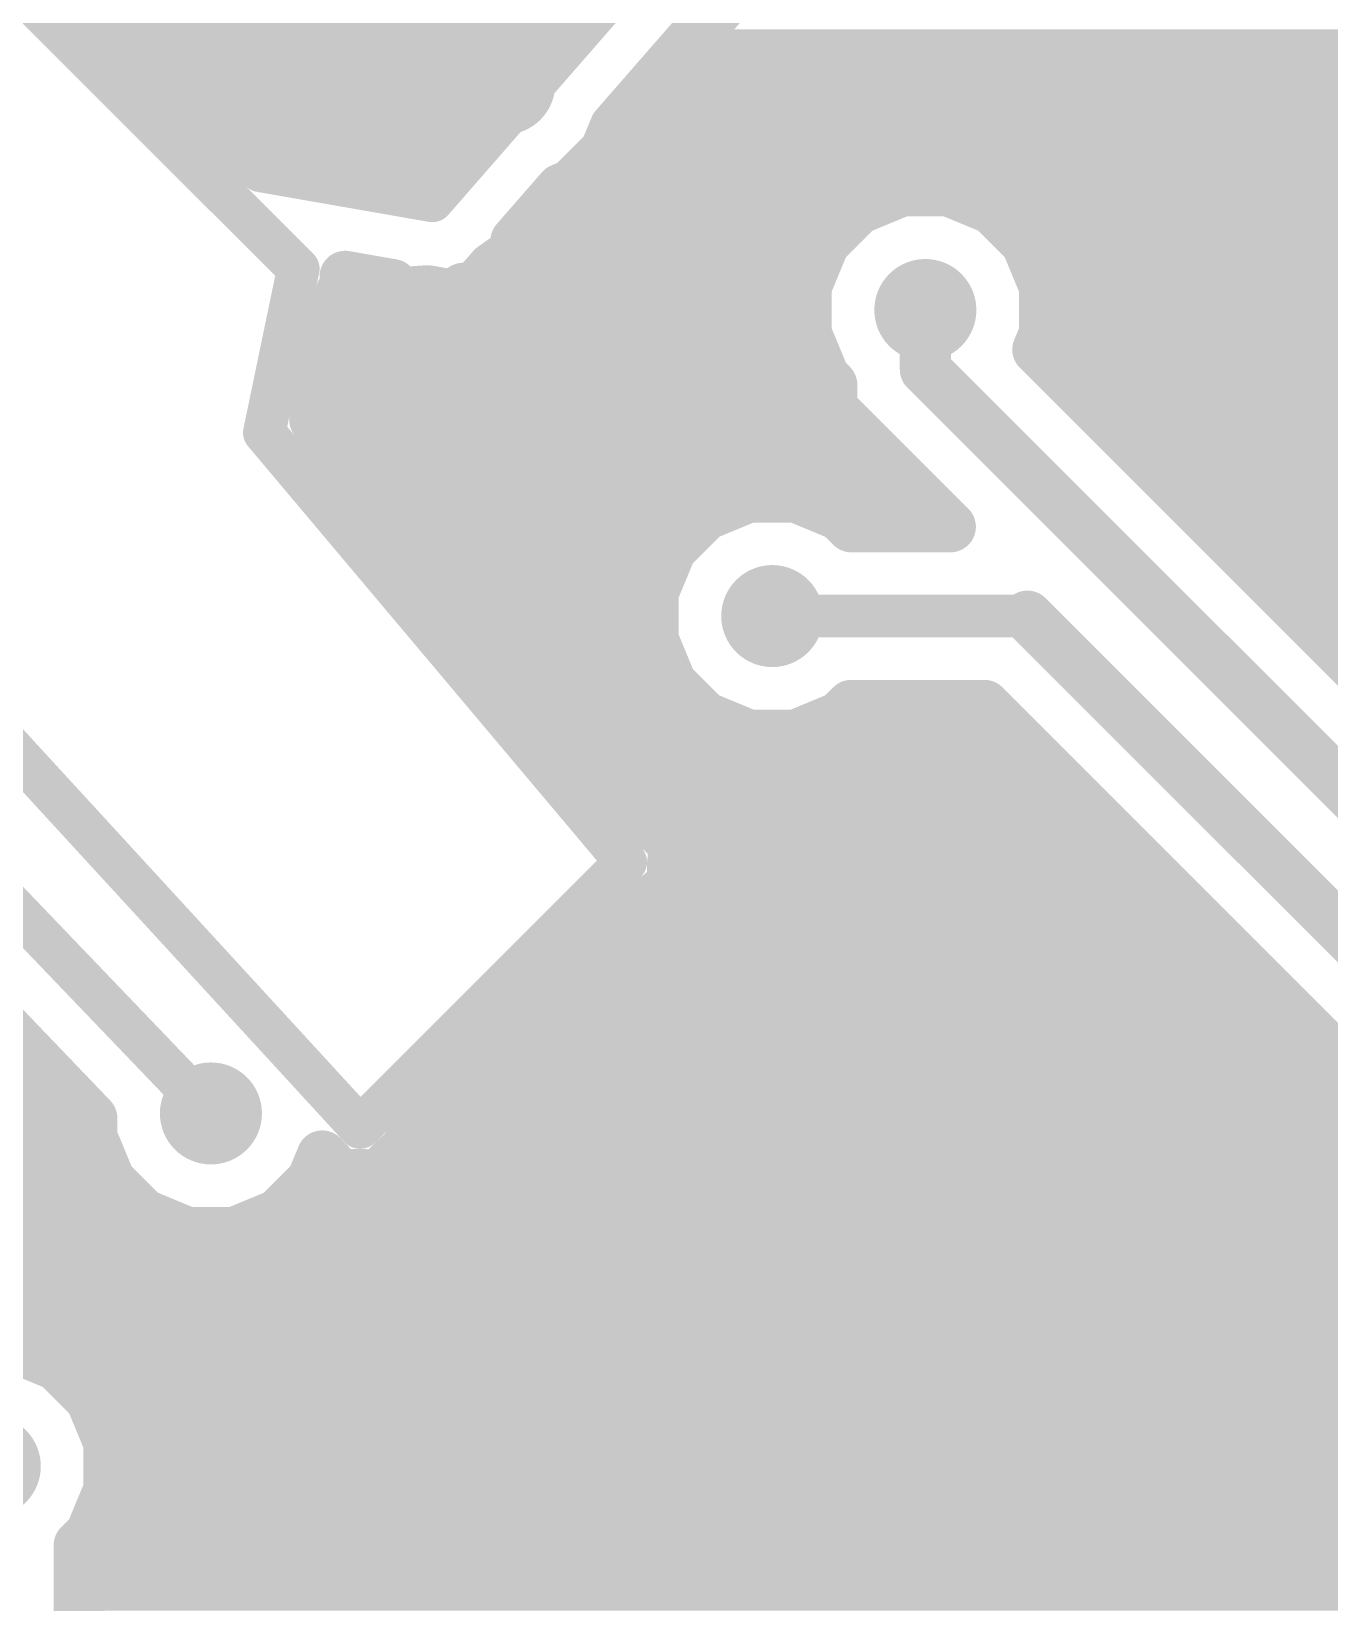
# Model space of a CAD drawing. Extents: x 0 to 81, y 1 to 51.1.
# Drawn here: x 56.69 to 64.44, y 10.87 to 20.26 of the extents above; entities that cross this region are included whole.
import ezdxf

# ---------------------------------------------------------------- set-up
doc = ezdxf.new("R2010")
doc.units = 0
doc.layers.add('16', color=175, linetype='CONTINUOUS')
doc.layers.add('18', color=82, linetype='CONTINUOUS')

# ---------------------------------------------------------------- blocks, each defined once
blk = doc.blocks.new('ROUNDV')
at = {"const_width": 0.5}
blk.add_lwpolyline([(0, -0.25, 1), (0, 0.25, 1), (0, -0.25)], format="xyb", dxfattribs=at)

msp = doc.modelspace()

# ---------------------------------------------------------------- linework, layer by layer
at = {"layer": '16'}
for points, const_width in [([(60.4661, 20.8322), (59.0818, 19.2447)], 0.254), ([(58.055, 19.4242), (56.8786, 20.6007)], 0.254), ([(57.6594, 20.5528), (58.269, 19.9432)], 0.254), ([(60.1742, 19.6859), (60.8608, 20.4733)], 0.3048), ([(56.6942, 20.4258), (58.2817, 18.8383)], 0.254), ([(57.1592, 20.32), (60.0195, 20.32)], 0.254), ([(57.4132, 20.066), (59.798, 20.066)], 0.254), ([(60.55, 20.1168), (66.5988, 20.1168)], 0.3048), ([(58.269, 19.9432), (59.5136, 19.9432)], 0.254), ([(57.6672, 19.812), (59.5765, 19.812)], 0.254), ([(60.2842, 19.812), (66.5988, 19.812)], 0.3048), ([(60.1145, 19.5417), (60.1742, 19.6859)], 0.3048), ([(57.9212, 19.558), (59.355, 19.558)], 0.254), ([(59.9151, 19.3423), (60.1145, 19.5417)], 0.3048), ([(60.08, 19.5072), (66.5988, 19.5072)], 0.3048), ([(59.0818, 19.2447), (58.055, 19.4242)], 0.254), ([(59.5816, 19.0063), (59.8517, 19.3161)], 0.3048), ([(59.8517, 19.3161), (59.9151, 19.3423)], 0.3048), ([(61.8853, 19.304), (61.6239, 19.1957)], 0.3048), ([(62.1683, 19.304), (61.8853, 19.304)], 0.3048), ([(62.4297, 19.1957), (62.1683, 19.304)], 0.3048), ([(58.7427, 19.304), (59.1335, 19.304)], 0.254), ([(59.7526, 19.2024), (61.6401, 19.2024)], 0.3048), ([(61.6239, 19.1957), (61.4239, 18.9957)], 0.3048), ([(62.4135, 19.2024), (66.5988, 19.2024)], 0.3048), ([(62.6297, 18.9957), (62.4297, 19.1957)], 0.3048), ([(59.5692, 18.9352), (59.5816, 19.0063)], 0.3048), ([(59.4413, 18.8454), (59.5692, 18.9352)], 0.3048), ([(61.4239, 18.9957), (61.3156, 18.7343)], 0.3048), ([(62.738, 18.7343), (62.6297, 18.9957)], 0.3048), ([(58.2817, 18.8383), (58.0785, 17.8604)], 0.254), ([(59.3386, 18.7276), (59.4413, 18.8454)], 0.3048), ([(59.5157, 18.8976), (61.3833, 18.8976)], 0.3048), ([(62.6703, 18.8976), (66.5988, 18.8976)], 0.3048), ([(58.5383, 18.6997), (58.5611, 18.7226)], 0.3048), ([(58.5611, 18.7226), (58.5611, 18.7943)], 0.3048), ([(58.5611, 18.7943), (58.8434, 18.7449)], 0.3048), ([(58.8434, 18.7449), (58.8978, 18.6975)], 0.3048), ([(59.2076, 18.6812), (59.2666, 18.7227)], 0.3048), ([(59.2666, 18.7227), (59.3386, 18.7276)], 0.3048), ([(61.3156, 18.7343), (61.3156, 18.4513)], 0.3048), ([(62.738, 18.4513), (62.738, 18.7343)], 0.3048), ([(58.3797, 17.9365), (58.5383, 18.6997)], 0.3048), ([(58.8978, 18.6975), (59.0536, 18.7081)], 0.3048), ([(59.0536, 18.7081), (59.2076, 18.6812)], 0.3048), ([(58.516, 18.5928), (61.3156, 18.5928)], 0.3048), ([(62.0268, 18.2372), (62.0268, 18.5928)], 0.3048), ([(62.738, 18.5928), (66.5988, 18.5928)], 0.3048), ([(61.3156, 18.4513), (61.4239, 18.1899)], 0.3048), ([(62.6984, 18.3558), (62.738, 18.4513)], 0.3048), ([(63.8556, 17.1987), (62.6984, 18.3558)], 0.3048), ([(58.4527, 18.288), (61.3833, 18.288)], 0.3048), ([(62.7663, 18.288), (66.5988, 18.288)], 0.3048), ([(61.4239, 18.1899), (61.468, 18.1458)], 0.3048), ([(63.2968, 16.9672), (62.0268, 18.2372)], 0.3048), ([(61.468, 18.1458), (61.468, 18.0057)], 0.3048), ([(58.3894, 17.9832), (61.4905, 17.9832)], 0.3048), ([(61.468, 18.0057), (61.7953, 17.6784)], 0.3048), ([(63.0711, 17.9832), (66.5988, 17.9832)], 0.3048), ([(60.4435, 15.4841), (58.3797, 17.9365)], 0.3048), ([(58.0785, 17.8604), (60.2375, 15.295)], 0.254), ([(58.5968, 17.6784), (61.7953, 17.6784)], 0.3048), ([(61.7953, 17.6784), (62.1763, 17.2974)], 0.3048), ([(63.3759, 17.6784), (66.5988, 17.6784)], 0.3048), ([(60.9709, 17.4752), (60.7095, 17.3669)], 0.3048), ([(61.2539, 17.4752), (60.9709, 17.4752)], 0.3048), ([(61.5153, 17.3669), (61.2539, 17.4752)], 0.3048), ([(58.8534, 17.3736), (60.7257, 17.3736)], 0.3048), ([(60.7095, 17.3669), (60.5095, 17.1669)], 0.3048), ([(61.4991, 17.3736), (62.1001, 17.3736)], 0.3048), ([(61.5848, 17.2974), (61.5153, 17.3669)], 0.3048), ([(63.6807, 17.3736), (66.5988, 17.3736)], 0.3048), ([(62.1763, 17.2974), (61.5848, 17.2974)], 0.3048), ([(60.5095, 17.1669), (60.4012, 16.9055)], 0.3048), ([(66.5682, 14.4861), (63.8556, 17.1987)], 0.3048), ([(59.1099, 17.0688), (60.4689, 17.0688)], 0.3048), ([(63.9855, 17.0688), (66.5988, 17.0688)], 0.3048), ([(63.2968, 16.9672), (67.3608, 12.9032)], 0.3048), ([(60.4012, 16.9055), (60.4012, 16.6225)], 0.3048), ([(59.3664, 16.764), (60.4012, 16.764)], 0.3048), ([(67.9704, 11.43), (62.6364, 16.764)], 0.3048), ([(64.2903, 16.764), (66.5988, 16.764)], 0.3048), ([(62.6364, 16.764), (61.1124, 16.764)], 0.254), ([(60.4012, 16.6225), (60.5095, 16.3611)], 0.3048), ([(59.6229, 16.4592), (60.4689, 16.4592)], 0.3048), ([(60.5095, 16.3611), (60.7095, 16.1611)], 0.3048), ([(61.5153, 16.1611), (61.5848, 16.2306)], 0.3048), ([(61.5848, 16.2306), (62.3795, 16.2306)], 0.3048), ([(62.3795, 16.2306), (67.2084, 11.4017)], 0.3048), ([(58.65, 13.7075), (56.3767, 16.184)], 0.254), ([(59.8794, 16.1544), (60.7256, 16.1544)], 0.3048), ([(60.7095, 16.1611), (60.9709, 16.0528)], 0.3048), ([(61.2539, 16.0528), (61.5153, 16.1611)], 0.3048), ([(61.4992, 16.1544), (62.4557, 16.1544)], 0.3048), ([(60.9709, 16.0528), (61.2539, 16.0528)], 0.3048), ([(60.1359, 15.8496), (62.7605, 15.8496)], 0.3048), ([(60.3924, 15.5448), (63.0653, 15.5448)], 0.3048), ([(56.0817, 15.5433), (57.7596, 13.7922)], 0.254), ([(60.5169, 15.4107), (60.4435, 15.4841)], 0.3048), ([(60.5169, 15.3969), (60.5169, 15.4107)], 0.3048), ([(60.5258, 15.3864), (60.5169, 15.3969)], 0.3048), ([(60.5169, 15.283), (60.5258, 15.3864)], 0.3048), ([(60.2375, 15.295), (58.65, 13.7075)], 0.254), ([(60.5169, 15.1793), (60.5169, 15.283)], 0.3048), ([(60.4266, 15.089), (60.506, 15.1557)], 0.3048), ([(60.506, 15.1557), (60.5071, 15.1695)], 0.3048), ([(60.5071, 15.1695), (60.5169, 15.1793)], 0.3048), ([(60.5169, 15.24), (63.3701, 15.24)], 0.3048), ([(58.9245, 13.5869), (60.4266, 15.089)], 0.3048), ([(55.9529, 14.9068), (57.0484, 13.7635)], 0.3048), ([(60.2728, 14.9352), (63.6749, 14.9352)], 0.3048), ([(59.968, 14.6304), (63.9797, 14.6304)], 0.3048), ([(59.793, 14.152), (60.0216, 14.533)], 0.3048), ([(59.6632, 14.3256), (64.2845, 14.3256)], 0.3048), ([(51.0463, 14.0208), (56.8018, 14.0208)], 0.3048), ([(59.3584, 14.0208), (64.5893, 14.0208)], 0.3048), ([(57.0484, 13.7635), (57.0484, 13.6507)], 0.3048), ([(55.8698, 13.716), (57.0484, 13.716)], 0.3048), ([(57.0484, 13.6507), (57.1567, 13.3893)], 0.3048), ([(59.0536, 13.716), (64.8941, 13.716)], 0.3048), ([(58.8434, 13.5057), (58.9242, 13.5799)], 0.3048), ([(58.9242, 13.5799), (58.9245, 13.5869)], 0.3048), ([(58.3625, 13.3893), (58.4242, 13.5382)], 0.3048), ([(58.4242, 13.5382), (58.4482, 13.5141)], 0.3048), ([(58.4482, 13.5141), (58.5224, 13.4333)], 0.3048), ([(58.7657, 13.4281), (58.8434, 13.5057)], 0.3048), ([(55.9816, 13.4112), (57.1476, 13.4112)], 0.3048), ([(57.1567, 13.3893), (57.3567, 13.1893)], 0.3048), ([(58.1625, 13.1893), (58.3625, 13.3893)], 0.3048), ([(58.3716, 13.4112), (65.1989, 13.4112)], 0.3048), ([(58.5224, 13.4333), (58.5294, 13.433)], 0.3048), ([(58.5294, 13.433), (58.5343, 13.4281)], 0.3048), ([(58.5343, 13.4281), (58.644, 13.4281)], 0.3048), ([(58.644, 13.4281), (58.7537, 13.4234)], 0.3048), ([(58.7537, 13.4234), (58.7588, 13.4281)], 0.3048), ([(58.7588, 13.4281), (58.7657, 13.4281)], 0.3048), ([(57.3567, 13.1893), (57.6181, 13.081)], 0.3048), ([(57.9011, 13.081), (58.1625, 13.1893)], 0.3048), ([(55.956, 13.1064), (57.5568, 13.1064)], 0.3048), ([(57.9624, 13.1064), (65.5037, 13.1064)], 0.3048), ([(57.6181, 13.081), (57.9011, 13.081)], 0.3048), ([(55.8038, 12.8016), (65.8085, 12.8016)], 0.3048), ([(55.8038, 12.4968), (66.1133, 12.4968)], 0.3048), ([(56.5803, 12.3952), (56.2973, 12.3952)], 0.3048), ([(56.8417, 12.2869), (56.5803, 12.3952)], 0.3048), ([(57.0417, 12.0869), (56.8417, 12.2869)], 0.3048), ([(56.9366, 12.192), (66.4181, 12.192)], 0.3048), ([(57.15, 11.8255), (57.0417, 12.0869)], 0.3048), ([(57.1244, 11.8872), (66.7229, 11.8872)], 0.3048), ([(57.15, 11.5425), (57.15, 11.8255)], 0.3048), ([(57.0417, 11.2811), (57.15, 11.5425)], 0.3048), ([(57.15, 11.5824), (65.6891, 11.5824)], 0.3048), ([(56.9722, 11.2116), (57.0417, 11.2811)], 0.3048), ([(56.9722, 8.2448), (56.9722, 11.2116)], 0.3048), ([(57.0382, 11.2776), (65.4907, 11.2776)], 0.3048), ([(56.9722, 10.9728), (65.4352, 10.9728)], 0.3048)]:
    msp.add_lwpolyline(points, dxfattribs=dict(at, const_width=const_width))
for points, const_width in [([(57.1592, 20.3835, 1), (57.1592, 20.2565)], 0.127), ([(60.0195, 20.2565, 1), (60.0195, 20.3835)], 0.127), ([(57.4132, 20.1295, 1), (57.4132, 20.0025)], 0.127), ([(59.798, 20.0025, 1), (59.798, 20.1295)], 0.127), ([(60.55, 20.193, 1), (60.55, 20.0406)], 0.1524), ([(58.269, 20.0067, 1), (58.269, 19.8797)], 0.127), ([(58.2241, 19.8983, 1), (58.3139, 19.9881)], 0.127), ([(59.5136, 19.8797, 1), (59.5136, 20.0067)], 0.127), ([(57.6672, 19.8755, 1), (57.6672, 19.7485)], 0.127), ([(59.5765, 19.7485, 1), (59.5765, 19.8755)], 0.127), ([(60.2842, 19.8882, 1), (60.2842, 19.7358)], 0.1524), ([(60.1168, 19.7359, 1), (60.2316, 19.6358)], 0.1524), ([(60.2446, 19.6567, 1), (60.1038, 19.715)], 0.1524), ([(57.9212, 19.6215, 1), (57.9212, 19.4945)], 0.127), ([(59.355, 19.4945, 1), (59.355, 19.6215)], 0.127), ([(60.08, 19.5834, 1), (60.08, 19.431)], 0.1524), ([(60.0441, 19.5709, 1), (60.1849, 19.5125)], 0.1524), ([(60.1684, 19.4878, 1), (60.0606, 19.5956)], 0.1524), ([(58.0659, 19.4868, 1), (58.044, 19.3617)], 0.127), ([(58.0101, 19.3793, 1), (58.0999, 19.4691)], 0.127), ([(59.8226, 19.3865, 1), (59.8809, 19.2457)], 0.1524), ([(59.9092, 19.266, 1), (59.7943, 19.3661)], 0.1524), ([(59.8612, 19.3962, 1), (59.969, 19.2884)], 0.1524), ([(59.9443, 19.2719, 1), (59.8859, 19.4127)], 0.1524), ([(61.8853, 19.3802, 1), (61.8853, 19.2278)], 0.1524), ([(61.9145, 19.2336, 1), (61.8562, 19.3744)], 0.1524), ([(62.1974, 19.3744, 1), (62.1391, 19.2336)], 0.1524), ([(62.1683, 19.2278, 1), (62.1683, 19.3802)], 0.1524), ([(58.7427, 19.3675, 1), (58.7427, 19.2405)], 0.127), ([(59.0339, 19.2864, 1), (59.1297, 19.203)], 0.127), ([(59.0709, 19.1821, 1), (59.0927, 19.3073)], 0.127), ([(59.1335, 19.2405, 1), (59.1335, 19.3675)], 0.127), ([(59.7526, 19.2786, 1), (59.7526, 19.1262)], 0.1524), ([(61.5948, 19.2661, 1), (61.6531, 19.1253)], 0.1524), ([(61.6778, 19.1418, 1), (61.5701, 19.2496)], 0.1524), ([(61.6401, 19.1262, 1), (61.6401, 19.2786)], 0.1524), ([(62.4135, 19.2786, 1), (62.4135, 19.1262)], 0.1524), ([(62.4835, 19.2496, 1), (62.3758, 19.1418)], 0.1524), ([(62.4005, 19.1253, 1), (62.4588, 19.2661)], 0.1524), ([(59.6567, 18.9932, 1), (59.5065, 19.0194)], 0.1524), ([(59.5242, 19.0564, 1), (59.639, 18.9562)], 0.1524), ([(59.613, 18.8728, 1), (59.5254, 18.9975)], 0.1524), ([(61.37, 19.0495, 1), (61.4778, 18.9418)], 0.1524), ([(61.4943, 18.9665, 1), (61.3535, 19.0248)], 0.1524), ([(62.7001, 19.0248, 1), (62.5593, 18.9665)], 0.1524), ([(62.5758, 18.9418, 1), (62.6836, 19.0495)], 0.1524), ([(58.3439, 18.8254, 1), (58.2195, 18.8512)], 0.127), ([(59.3975, 18.9077, 1), (59.4851, 18.783)], 0.1524), ([(59.4987, 18.7953, 1), (59.3839, 18.8955)], 0.1524), ([(59.5157, 18.9738, 1), (59.5157, 18.8214)], 0.1524), ([(59.4941, 18.9483, 1), (59.6442, 18.9221)], 0.1524), ([(61.3833, 18.8214, 1), (61.3833, 18.9738)], 0.1524), ([(62.6703, 18.9738, 1), (62.6703, 18.8214)], 0.1524), ([(58.2368, 18.7934, 1), (58.3266, 18.8832)], 0.127), ([(58.6373, 18.7943, 1), (58.4849, 18.7943)], 0.1524), ([(58.5742, 18.8693, 1), (58.548, 18.7192)], 0.1524), ([(58.615, 18.6687, 1), (58.5072, 18.7765)], 0.1524), ([(58.8935, 18.8023, 1), (58.7933, 18.6875)], 0.1524), ([(58.8303, 18.6698, 1), (58.8565, 18.82)], 0.1524), ([(59.2614, 18.7987, 1), (59.2718, 18.6467)], 0.1524), ([(59.3104, 18.6603, 1), (59.2228, 18.785)], 0.1524), ([(59.3438, 18.6516, 1), (59.3334, 18.8036)], 0.1524), ([(61.3918, 18.7343, 1), (61.2394, 18.7343)], 0.1524), ([(62.8142, 18.7343, 1), (62.6618, 18.7343)], 0.1524), ([(58.4844, 18.7536, 1), (58.5922, 18.6459)], 0.1524), ([(58.6129, 18.6842, 1), (58.4637, 18.7152)], 0.1524), ([(58.4849, 18.7226, 1), (58.6373, 18.7226)], 0.1524), ([(58.8926, 18.7735, 1), (58.903, 18.6214)], 0.1524), ([(58.8477, 18.64, 1), (58.9478, 18.7549)], 0.1524), ([(59.0668, 18.7832, 1), (59.0405, 18.6331)], 0.1524), ([(59.0588, 18.6321, 1), (59.0484, 18.7842)], 0.1524), ([(59.1638, 18.7436, 1), (59.2514, 18.6189)], 0.1524), ([(59.1944, 18.6062, 1), (59.2207, 18.7563)], 0.1524), ([(59.2812, 18.7777, 1), (59.396, 18.6775)], 0.1524), ([(61.2452, 18.7634, 1), (61.386, 18.7051)], 0.1524), ([(62.6676, 18.7051, 1), (62.8084, 18.7634)], 0.1524), ([(58.516, 18.669, 1), (58.516, 18.5166)], 0.1524), ([(61.3156, 18.5166, 1), (61.3156, 18.669)], 0.1524), ([(62.103, 18.5928, 1), (61.9506, 18.5928)], 0.1524), ([(62.738, 18.669, 1), (62.738, 18.5166)], 0.1524), ([(61.386, 18.4805, 1), (61.2452, 18.4222)], 0.1524), ([(62.8084, 18.4222, 1), (62.6676, 18.4805)], 0.1524), ([(61.2394, 18.4513, 1), (61.3918, 18.4513)], 0.1524), ([(62.7523, 18.4097, 1), (62.6446, 18.3019)], 0.1524), ([(62.6618, 18.4513, 1), (62.8142, 18.4513)], 0.1524), ([(58.4527, 18.3642, 1), (58.4527, 18.2118)], 0.1524), ([(61.3833, 18.2118, 1), (61.3833, 18.3642)], 0.1524), ([(62.628, 18.385, 1), (62.7688, 18.3267)], 0.1524), ([(62.7663, 18.3642, 1), (62.7663, 18.2118)], 0.1524), ([(61.4778, 18.2438, 1), (61.37, 18.1361)], 0.1524), ([(62.0807, 18.2911, 1), (61.9729, 18.1833)], 0.1524), ([(61.9506, 18.2372, 1), (62.103, 18.2372)], 0.1524), ([(61.3535, 18.1608, 1), (61.4943, 18.2191)], 0.1524), ([(61.5442, 18.1458, 1), (61.3918, 18.1458)], 0.1524), ([(61.4141, 18.0919, 1), (61.5219, 18.1997)], 0.1524), ([(58.3894, 18.0594, 1), (58.3894, 17.907)], 0.1524), ([(61.5219, 18.0596, 1), (61.4141, 17.9519)], 0.1524), ([(61.4905, 17.907, 1), (61.4905, 18.0594)], 0.1524), ([(63.0711, 18.0594, 1), (63.0711, 17.907)], 0.1524), ([(58.438, 17.9855, 1), (58.3214, 17.8874)], 0.1524), ([(58.3051, 17.952, 1), (58.4543, 17.9209)], 0.1524), ([(61.3918, 18.0057, 1), (61.5442, 18.0057)], 0.1524), ([(58.1271, 17.9013, 1), (58.0299, 17.8195)], 0.127), ([(58.0163, 17.8733, 1), (58.1407, 17.8475)], 0.127), ([(58.5968, 17.7546, 1), (58.5968, 17.6022)], 0.1524), ([(61.8492, 17.7323, 1), (61.7415, 17.6245)], 0.1524), ([(61.7415, 17.6245, 1), (61.8492, 17.7323)], 0.1524), ([(61.7953, 17.6022, 1), (61.7953, 17.7546)], 0.1524), ([(63.3759, 17.7546, 1), (63.3759, 17.6022)], 0.1524), ([(60.9709, 17.5514, 1), (60.9709, 17.399)], 0.1524), ([(61.0001, 17.4048, 1), (60.9418, 17.5456)], 0.1524), ([(61.283, 17.5456, 1), (61.2247, 17.4048)], 0.1524), ([(61.2539, 17.399, 1), (61.2539, 17.5514)], 0.1524), ([(58.8534, 17.4498, 1), (58.8534, 17.2974)], 0.1524), ([(60.6804, 17.4373, 1), (60.7387, 17.2965)], 0.1524), ([(60.7634, 17.313, 1), (60.6557, 17.4208)], 0.1524), ([(60.7257, 17.2974, 1), (60.7257, 17.4498)], 0.1524), ([(61.4991, 17.4498, 1), (61.4991, 17.2974)], 0.1524), ([(61.5691, 17.4208, 1), (61.4614, 17.313)], 0.1524), ([(61.4861, 17.2965, 1), (61.5444, 17.4373)], 0.1524), ([(62.1001, 17.2974, 1), (62.1001, 17.4498)], 0.1524), ([(63.6807, 17.4498, 1), (63.6807, 17.2974)], 0.1524), ([(61.5848, 17.3736, 1), (61.5848, 17.2212)], 0.1524), ([(61.5309, 17.2435, 1), (61.6387, 17.3513)], 0.1524), ([(62.1225, 17.2435, 1), (62.2302, 17.3513)], 0.1524), ([(62.1763, 17.2212, 1), (62.1763, 17.3736)], 0.1524), ([(60.4556, 17.2207, 1), (60.5634, 17.113)], 0.1524), ([(60.5799, 17.1377, 1), (60.4391, 17.196)], 0.1524), ([(63.9095, 17.2525, 1), (63.8017, 17.1448)], 0.1524), ([(63.8017, 17.1448, 1), (63.9095, 17.2525)], 0.1524), ([(59.1099, 17.145, 1), (59.1099, 16.9926)], 0.1524), ([(60.4689, 16.9926, 1), (60.4689, 17.145)], 0.1524), ([(63.9855, 17.145, 1), (63.9855, 16.9926)], 0.1524), ([(63.3507, 17.0211, 1), (63.2429, 16.9133)], 0.1524), ([(63.2429, 16.9133, 1), (63.3507, 17.0211)], 0.1524), ([(60.4774, 16.9055, 1), (60.325, 16.9055)], 0.1524), ([(60.3308, 16.9346, 1), (60.4716, 16.8763)], 0.1524), ([(59.3664, 16.8402, 1), (59.3664, 16.6878)], 0.1524), ([(60.4012, 16.6878, 1), (60.4012, 16.8402)], 0.1524), ([(62.6903, 16.8179, 1), (62.5825, 16.7101)], 0.1524), ([(64.2903, 16.8402, 1), (64.2903, 16.6878)], 0.1524), ([(61.1124, 16.8275, 1), (61.1124, 16.7005)], 0.127), ([(62.6364, 16.7005, 1), (62.6364, 16.8275)], 0.127), ([(60.4716, 16.6517, 1), (60.3308, 16.5934)], 0.1524), ([(60.325, 16.6225, 1), (60.4774, 16.6225)], 0.1524), ([(59.6229, 16.5354, 1), (59.6229, 16.383)], 0.1524), ([(60.4689, 16.383, 1), (60.4689, 16.5354)], 0.1524), ([(60.5634, 16.415, 1), (60.4556, 16.3073)], 0.1524), ([(60.4391, 16.332, 1), (60.5799, 16.3903)], 0.1524), ([(61.5848, 16.3068, 1), (61.5848, 16.1544)], 0.1524), ([(61.6387, 16.1767, 1), (61.5309, 16.2845)], 0.1524), ([(62.4334, 16.2845, 1), (62.3257, 16.1767)], 0.1524), ([(62.3795, 16.1544, 1), (62.3795, 16.3068)], 0.1524), ([(59.8794, 16.2306, 1), (59.8794, 16.0782)], 0.1524), ([(60.7387, 16.2315, 1), (60.6804, 16.0907)], 0.1524), ([(60.6557, 16.1072, 1), (60.7634, 16.215)], 0.1524), ([(60.7256, 16.0782, 1), (60.7256, 16.2306)], 0.1524), ([(61.4992, 16.2306, 1), (61.4992, 16.0782)], 0.1524), ([(61.4614, 16.215, 1), (61.5691, 16.1072)], 0.1524), ([(61.5444, 16.0907, 1), (61.4861, 16.2315)], 0.1524), ([(62.4557, 16.0782, 1), (62.4557, 16.2306)], 0.1524), ([(60.9709, 16.129, 1), (60.9709, 15.9766)], 0.1524), ([(60.9418, 15.9824, 1), (61.0001, 16.1232)], 0.1524), ([(61.2247, 16.1232, 1), (61.283, 15.9824)], 0.1524), ([(61.2539, 15.9766, 1), (61.2539, 16.129)], 0.1524), ([(60.1359, 15.9258, 1), (60.1359, 15.7734)], 0.1524), ([(62.7605, 15.7734, 1), (62.7605, 15.9258)], 0.1524), ([(60.3924, 15.621, 1), (60.3924, 15.4686)], 0.1524), ([(63.0653, 15.4686, 1), (63.0653, 15.621)], 0.1524), ([(60.4974, 15.538, 1), (60.3897, 15.4302)], 0.1524), ([(60.3852, 15.435, 1), (60.5018, 15.5331)], 0.1524), ([(60.5931, 15.4107, 1), (60.4407, 15.4107)], 0.1524), ([(60.5752, 15.446, 1), (60.4586, 15.3479)], 0.1524), ([(60.6017, 15.3798, 1), (60.4499, 15.3929)], 0.1524), ([(60.463, 15.3568, 1), (60.5708, 15.4646)], 0.1524), ([(60.4675, 15.3373, 1), (60.5841, 15.4354)], 0.1524), ([(60.1889, 15.2541, 1), (60.2861, 15.3359)], 0.127), ([(60.2824, 15.2501, 1), (60.1926, 15.3399)], 0.127), ([(60.4407, 15.3969, 1), (60.5931, 15.3969)], 0.1524), ([(60.5931, 15.283, 1), (60.4407, 15.283)], 0.1524), ([(60.5831, 15.163, 1), (60.4312, 15.176)], 0.1524), ([(60.5169, 15.3162, 1), (60.5169, 15.1638)], 0.1524), ([(60.441, 15.2895, 1), (60.5928, 15.2765)], 0.1524), ([(60.555, 15.0974, 1), (60.4569, 15.214)], 0.1524), ([(60.5708, 15.1254, 1), (60.463, 15.2332)], 0.1524), ([(63.3701, 15.1638, 1), (63.3701, 15.3162)], 0.1524), ([(60.3775, 15.1473, 1), (60.4757, 15.0307)], 0.1524), ([(60.4805, 15.0351, 1), (60.3727, 15.1428)], 0.1524), ([(60.43, 15.1623, 1), (60.5819, 15.1492)], 0.1524), ([(60.4533, 15.2234, 1), (60.561, 15.1156)], 0.1524), ([(60.4407, 15.1793, 1), (60.5931, 15.1793)], 0.1524), ([(60.2728, 15.0114, 1), (60.2728, 14.859)], 0.1524), ([(63.6749, 14.859, 1), (63.6749, 15.0114)], 0.1524), ([(59.968, 14.7066, 1), (59.968, 14.5542)], 0.1524), ([(63.9797, 14.5542, 1), (63.9797, 14.7066)], 0.1524), ([(60.0869, 14.4938, 1), (59.9563, 14.5722)], 0.1524), ([(59.6632, 14.4018, 1), (59.6632, 14.2494)], 0.1524), ([(64.2845, 14.2494, 1), (64.2845, 14.4018)], 0.1524), ([(59.7277, 14.1912, 1), (59.8583, 14.1128)], 0.1524), ([(56.8018, 13.9446, 1), (56.8018, 14.097)], 0.1524), ([(59.3584, 14.097, 1), (59.3584, 13.9446)], 0.1524), ([(57.1246, 13.7635, 1), (56.9722, 13.7635)], 0.1524), ([(57.7138, 13.7483, 1), (57.8054, 13.8361)], 0.127), ([(57.1188, 13.6799, 1), (56.978, 13.6216)], 0.1524), ([(56.9934, 13.7107, 1), (57.1034, 13.8162)], 0.1524), ([(57.0484, 13.6398, 1), (57.0484, 13.7922)], 0.1524), ([(58.6051, 13.7524, 1), (58.6949, 13.6626)], 0.127), ([(58.6032, 13.6646, 1), (58.6968, 13.7504)], 0.127), ([(59.0536, 13.7922, 1), (59.0536, 13.6398)], 0.1524), ([(56.9722, 13.6507, 1), (57.1246, 13.6507)], 0.1524), ([(58.8706, 13.6407, 1), (58.9784, 13.533)], 0.1524), ([(59.0006, 13.5836, 1), (58.8484, 13.5901)], 0.1524), ([(58.9757, 13.5238, 1), (58.8727, 13.6361)], 0.1524), ([(58.4781, 13.5921, 1), (58.3703, 13.4843)], 0.1524), ([(58.4946, 13.509, 1), (58.3538, 13.5673)], 0.1524), ([(58.5044, 13.5657, 1), (58.3921, 13.4626)], 0.1524), ([(58.3944, 13.4602, 1), (58.5021, 13.568)], 0.1524), ([(58.7918, 13.5619, 1), (58.8949, 13.4496)], 0.1524), ([(58.8973, 13.4519, 1), (58.7895, 13.5596)], 0.1524), ([(58.8481, 13.5832, 1), (59.0003, 13.5767)], 0.1524), ([(57.2106, 13.4432, 1), (57.1028, 13.3355)], 0.1524), ([(57.1476, 13.335, 1), (57.1476, 13.4874)], 0.1524), ([(58.3716, 13.4874, 1), (58.3716, 13.335)], 0.1524), ([(58.4164, 13.3355, 1), (58.3086, 13.4432)], 0.1524), ([(58.5257, 13.5094, 1), (58.5192, 13.3572)], 0.1524), ([(58.5832, 13.4869, 1), (58.4755, 13.3791)], 0.1524), ([(58.5343, 13.5043, 1), (58.5343, 13.3519)], 0.1524), ([(58.4663, 13.3818, 1), (58.5786, 13.4848)], 0.1524), ([(58.4804, 13.3742, 1), (58.5881, 13.482)], 0.1524), ([(58.5261, 13.3569, 1), (58.5326, 13.5091)], 0.1524), ([(58.6473, 13.5042, 1), (58.6408, 13.352)], 0.1524), ([(58.644, 13.3519, 1), (58.644, 13.5043)], 0.1524), ([(58.7021, 13.4795, 1), (58.8052, 13.3673)], 0.1524), ([(58.7588, 13.5043, 1), (58.7588, 13.3519)], 0.1524), ([(58.7118, 13.482, 1), (58.8196, 13.3742)], 0.1524), ([(58.8103, 13.372, 1), (58.7073, 13.4842)], 0.1524), ([(58.7504, 13.3473, 1), (58.7569, 13.4995)], 0.1524), ([(58.7657, 13.3519, 1), (58.7657, 13.5043)], 0.1524), ([(57.0863, 13.3602, 1), (57.2271, 13.4185)], 0.1524), ([(58.2921, 13.4185, 1), (58.4329, 13.3602)], 0.1524), ([(57.3859, 13.2597, 1), (57.3276, 13.1189)], 0.1524), ([(58.1916, 13.1189, 1), (58.1333, 13.2597)], 0.1524), ([(57.3029, 13.1354, 1), (57.4106, 13.2432)], 0.1524), ([(57.5568, 13.0302, 1), (57.5568, 13.1826)], 0.1524), ([(57.9624, 13.1826, 1), (57.9624, 13.0302)], 0.1524), ([(58.1086, 13.2432, 1), (58.2163, 13.1354)], 0.1524), ([(57.6181, 13.1572, 1), (57.6181, 13.0048)], 0.1524), ([(57.589, 13.0106, 1), (57.6473, 13.1514)], 0.1524), ([(57.8719, 13.1514, 1), (57.9302, 13.0106)], 0.1524), ([(57.9011, 13.0048, 1), (57.9011, 13.1572)], 0.1524), ([(56.5803, 12.319, 1), (56.5803, 12.4714)], 0.1524), ([(56.8955, 12.3408, 1), (56.7878, 12.233)], 0.1524), ([(56.8125, 12.2165, 1), (56.8708, 12.3573)], 0.1524), ([(56.9366, 12.2682, 1), (56.9366, 12.1158)], 0.1524), ([(57.1121, 12.116, 1), (56.9713, 12.0577)], 0.1524), ([(56.9878, 12.033, 1), (57.0956, 12.1407)], 0.1524), ([(57.1244, 11.9634, 1), (57.1244, 11.811)], 0.1524), ([(57.2262, 11.8255, 1), (57.0738, 11.8255)], 0.1524), ([(57.0796, 11.7963, 1), (57.2204, 11.8546)], 0.1524), ([(57.15, 11.6586, 1), (57.15, 11.5062)], 0.1524), ([(57.2204, 11.5134, 1), (57.0796, 11.5717)], 0.1524), ([(57.0738, 11.5425, 1), (57.2262, 11.5425)], 0.1524), ([(57.0484, 11.2116, 1), (56.896, 11.2116)], 0.1524), ([(57.0382, 11.3538, 1), (57.0382, 11.2014)], 0.1524), ([(56.9713, 11.3103, 1), (57.1121, 11.252)], 0.1524), ([(57.0956, 11.2273, 1), (56.9878, 11.335)], 0.1524), ([(56.9183, 11.2655, 1), (57.0261, 11.1577)], 0.1524), ([(56.9722, 11.049, 1), (56.9722, 10.8966)], 0.1524)]:
    msp.add_lwpolyline(points, format="xyb", dxfattribs=dict(at, const_width=const_width))

# ---------------------------------------------------------------- block references
at = {"layer": '18'}
for p, xscale, yscale in [((59.5136, 19.9432), 0.6048, 0.6048), ((62.0268, 18.5928), 0.6096, 0.6096), ((61.1124, 16.764), 0.6096, 0.6096), ((59.793, 14.152), 0.6048, 0.6048), ((57.7596, 13.7922), 0.6096, 0.6096), ((56.4388, 11.684), 0.6096, 0.6096)]:
    msp.add_blockref('ROUNDV', p, dxfattribs=dict(at, xscale=xscale, yscale=yscale))

doc.saveas('drawing.dxf')
